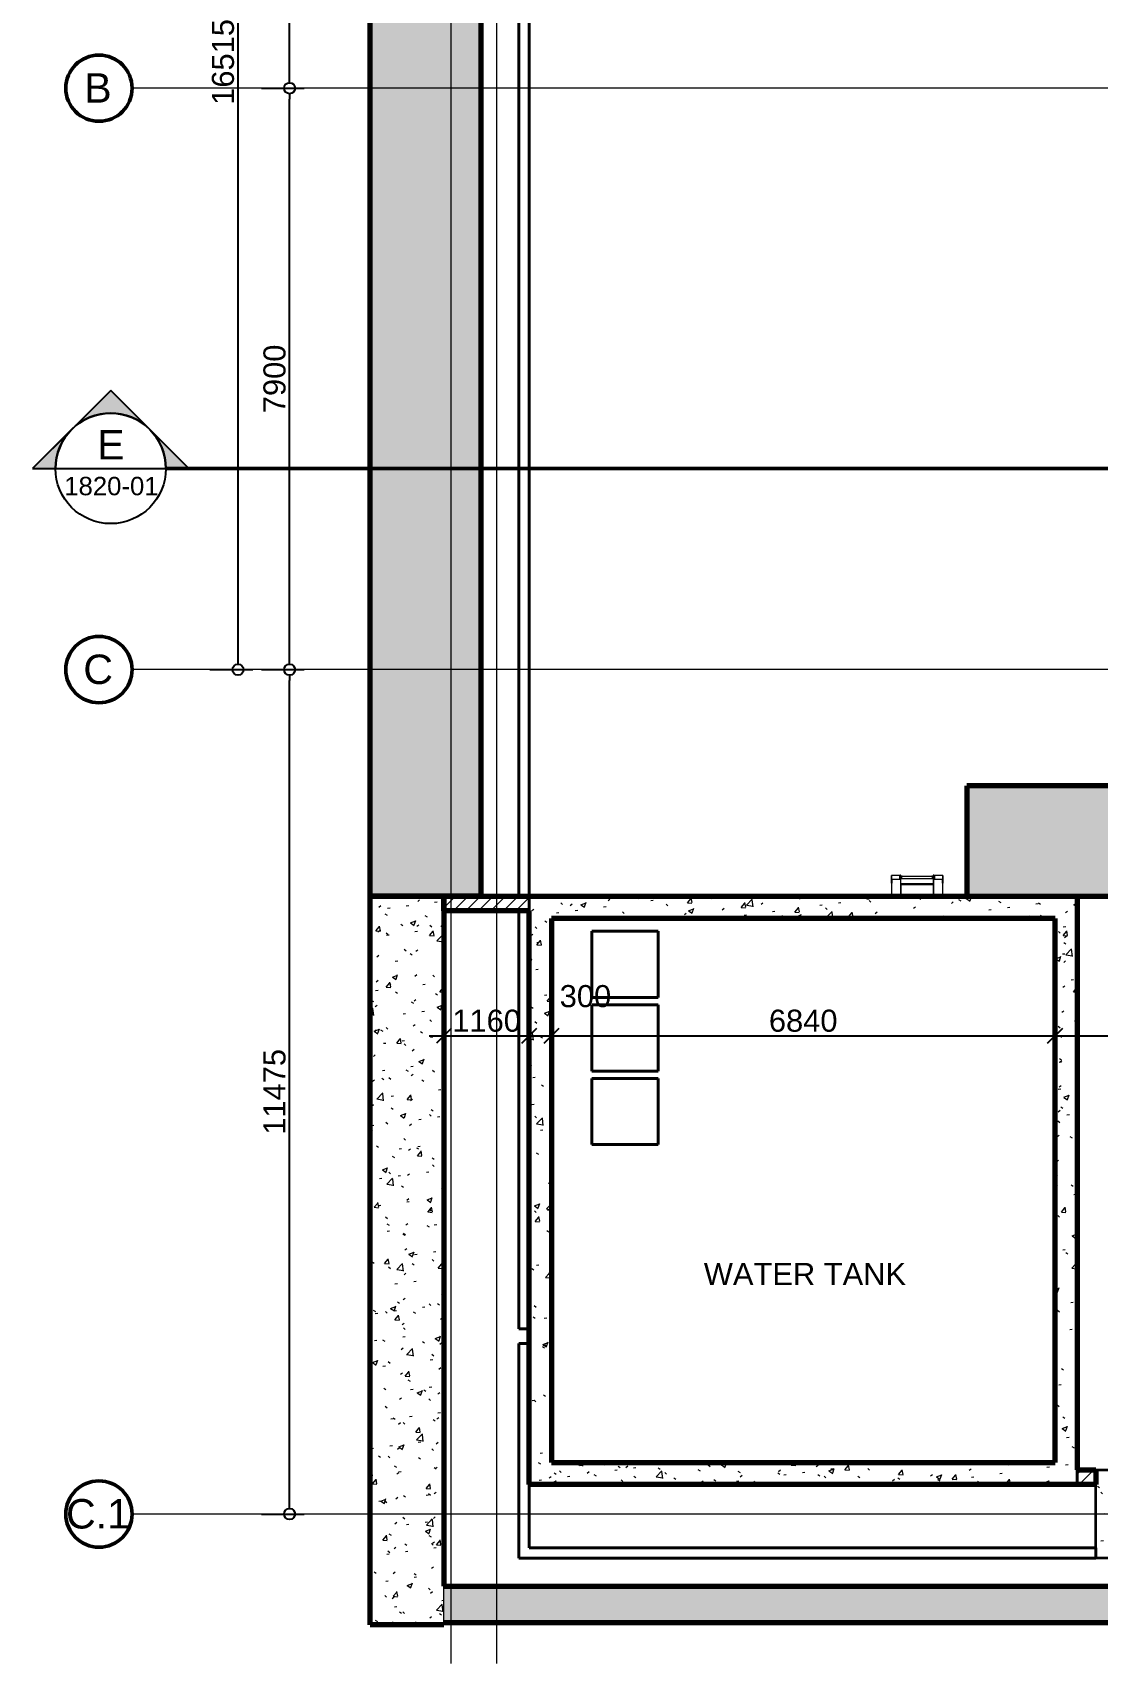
# Model space of a CAD drawing. Header units: millimetres. Extents: x -920222 to -841623, y -18676 to 21298.
# Drawn here: x -920222 to -905748, y -17825 to 4334 of the extents above; entities that cross this region are included whole.
import ezdxf

# ---------------------------------------------------------------- set-up
doc = ezdxf.new("R2010")
doc.units = ezdxf.units.MM
doc.linetypes.add('DPA_Grid _ Level 100', pattern=[10, 5.5, -1.6, 1.3, -1.6])
for name, color, linetype, lineweight in [('A-ANNO-DIMS', 1, 'Continuous', 9), ('A-DETL', 1, 'Continuous', 70), ('A-DETL-GENF', 2, 'Continuous', 35), ('A-DOOR-E', 2, 'Continuous', 25), ('A-FLOR-E', 2, 'Continuous', 35), ('A-GENM', 1, 'Continuous', 9), ('A-WALL', 5, 'Continuous', 35), ('A-WALL-PATT', 1, 'Continuous', 35), ('G-ANNO-SECL', 3, 'Continuous', 9), ('G-ANNO-TEXT', 3, 'Continuous', 9), ('S-FNDN', 2, 'Continuous', 35), ('S-GRID', 251, 'Continuous', 9), ('S-GRID-IDEN', 3, 'Continuous', 50), ('WALL-E', 2, 'Continuous', 35)]:
    doc.layers.add(name, color=color, linetype=linetype, lineweight=lineweight)
doc.styles.add('Arial', font='arial.ttf', dxfattribs={"height": 400})
doc.styles.add('Arial_1', font='arial.ttf', dxfattribs={"height": 250})
doc.styles.add('Arial_2', font='arial.ttf', dxfattribs={"height": 300})
doc.dimstyles.new('DPA-DIM-3_0_C-C', dxfattribs={"dimscale": 304.8, "dimtxt": 306.07782, "dimasz": 0.492126, "dimexe": 0.656168, "dimexo": 0.0625, "dimgap": 0.164042, "dimtad": 1, "dimdec": 0, "dimzin": 0, "dimdsep": 46, "dimtxsty": 'Arial_2', "dimblk1": 'DOTBLANK', "dimblk2": 'DOTBLANK', "dimsah": 1, "dimcen": 0.09, "dimdle": 0.656168, "dimadec": 8, "dimazin": 0, "dimtfac": 1, "dimtdec": 4, "dimtix": 1, "dimtmove": 0, "dimatfit": 3, "dimfxl": 1.312336, "dimfxlon": 1, "dimtvp": 1, "dimtolj": 1, "dimtzin": 0, "dimarcsym": 2})
doc.dimstyles.new('DPA-DIM-3_0_T-T', dxfattribs={"dimscale": 304.8, "dimtxt": 306.07782, "dimasz": 0.656168, "dimexe": 0.656168, "dimexo": 0.0625, "dimgap": 0.164042, "dimtad": 1, "dimdec": 0, "dimzin": 0, "dimdsep": 46, "dimtxsty": 'Arial_2', "dimblk1": 'OBLIQUE', "dimblk2": 'OBLIQUE', "dimsah": 1, "dimcen": 0.09, "dimdle": 0.656168, "dimadec": 8, "dimazin": 0, "dimtfac": 1, "dimtdec": 4, "dimtix": 1, "dimtmove": 0, "dimatfit": 3, "dimfxl": 1.312336, "dimfxlon": 1, "dimtvp": 1, "dimtolj": 1, "dimtzin": 0, "dimarcsym": 2})
doc.dimstyles.new('DPA-DIM-3_0_T-T_1', dxfattribs={"dimscale": 304.8, "dimtxt": 306.07782, "dimasz": 0.656168, "dimexe": 0.656168, "dimexo": 0.0625, "dimgap": 0.164042, "dimtad": 1, "dimdec": 0, "dimzin": 0, "dimdsep": 46, "dimtxsty": 'Arial_2', "dimblk1": 'OBLIQUE', "dimblk2": 'OBLIQUE', "dimsah": 1, "dimcen": 0.09, "dimdle": 0.656168, "dimadec": 8, "dimazin": 0, "dimtfac": 1, "dimtdec": 4, "dimtix": 1, "dimtmove": 1, "dimatfit": 3, "dimfxl": 1.312336, "dimfxlon": 1, "dimtvp": 1, "dimtolj": 1, "dimtzin": 0, "dimarcsym": 2})
pattern_1 = [(50, (0, 0), (728.7365, -63.75582), [76.2, -838.2]), (355, (0, 0), (-140.9716, 764.2276), [60.96, -670.56]), (100.451, (60.7, -5.3), (587.77, 700.46675), [64.76, -712.36]), (46.184, (0, 203.2), (1084.3162, -168.171), [114.3, -1257.3]), (96.636, (90.4, 189.2), (949.6099, 989.7098), [97.14, -1068.54]), (351.184, (0, 203.2), (949.6206, 989.7012), [91.44, -1005.84]), (21, (101.6, 152.4), (606.45787, -409.06057), [76.2, -838.2]), (326, (101.6, 152.4), (247.20834, 736.7529), [60.96, -670.56]), (71.451, (152.14, 118.3), (853.66825, 327.68547), [64.76, -712.36]), (37.5, (0, 0), (12.35469, 338.22012), [33.528, -628.904, 33.528, -647.192, -673.1]), (37.5, (0, 0), (12.35469, 338.22012), [-1343.152, 33.528, -639.572]), (7.5, (0, 0), (267.27887, 400.72213), [33.528, -354.584, 33.528, -613.664, -256.54]), (7.5, (0, 0), (267.27887, 400.72213), [-1035.304, 33.528, -223.012]), (327.5, (-226.57, 0), (542.36333, -22.915345), [33.528, -220.472, 33.528, -758.952, -1051.56]), (327.5, (-226.57, 0), (542.36333, -22.915345), [-1046.48, 33.528, -1018.032]), (317.5, (-328.17, 0), (592.51696, 101.7071), [33.528, -296.672, 33.528, -492.76, -746.76]), (317.5, (-328.17, 0), (592.51696, 101.7071), [-856.488, 33.528, -713.232])]
pattern_2 = [(45, (0, 0), (-84.852814, 84.852814), [])]

# ---------------------------------------------------------------- blocks, each defined once
blk = doc.blocks.new('A43 - _Floor_ Access Panel 800 x 800-11440873-4250-01 ENLARGED CONCOURSE LEVEL - REFLECTED CEILING PLAN - SHEET 1')
at = {"layer": 'A-DOOR-E'}
for p, q in [((450, 450), (-450, 450)), ((-450, 450), (-450, -450)), ((-450, -450), (-450, 450)), ((-450, 450), (450, 450)), ((450, -450), (450, 450)), ((450, 450), (450, -450)), ((-450, -450), (450, -450)), ((450, -450), (-450, -450))]:
    blk.add_line(p, q, dxfattribs=at)
blk = doc.blocks.new('DPA_GM-Cat Ladder - H2760-14965202-4250-01 ENLARGED CONCOURSE LEVEL - REFLECTED CEILING PLAN - SHEET 1')
at = {"layer": 'A-GENM'}
for p, q in [((-225, 305), (-225, 405)), ((-225, 405), (-225, 355)), ((-100, 405), (-225, 405)), ((-225, 355), (-225, 305)), ((-225, 355), (-100, 355)), ((-225, 305), (-225, 125)), ((-220, 356), (-220, 305)), ((-220, 305), (-220, 355)), ((-220, 125), (-220, 305)), ((-100, 405), (-100, 355)), ((-100, 355), (-100, 405)), ((-95, 405), (-100, 405)), ((-100, 355), (-95, 355)), ((-95, 355), (-100, 355)), ((-100, 355), (-100, 130)), ((-95, 405), (-95, 355)), ((-95, 397), (345, 397)), ((-95, 363), (-95, 397)), ((-95, 397), (-95, 363)), ((-95, 397), (345, 397)), ((-95, 363), (-95, 397)), ((-95, 397), (-95, 363)), ((345, 362), (-95, 362)), ((345, 362), (-95, 362)), ((-95, 125), (-95, 355)), ((-95, 125), (-95, 300)), ((-95, 300), (345, 300)), ((-95, 280), (-95, 125)), ((345, 280), (-95, 280)), ((350, 405), (345, 405)), ((345, 355), (345, 405)), ((345, 363), (345, 397)), ((345, 397), (345, 363)), ((345, 363), (345, 397)), ((345, 397), (345, 363)), ((345, 355), (350, 355)), ((350, 355), (345, 355)), ((345, 355), (345, 125)), ((345, 300), (345, 125)), ((345, 280), (345, 125)), ((350, 355), (350, 405)), ((475, 405), (350, 405)), ((350, 405), (350, 355)), ((350, 355), (475, 355)), ((350, 130), (350, 355)), ((470, 305), (470, 356)), ((470, 355), (470, 305)), ((470, 305), (470, 125)), ((475, 355), (475, 405)), ((475, 405), (475, 305)), ((475, 305), (475, 355)), ((475, 125), (475, 305)), ((-198, 125), (-248, 125)), ((-148, 130), (-148, 125)), ((-100, 130), (-148, 130)), ((-95, 125), (-148, 125)), ((345, 125), (-95, 125)), ((345, 125), (-95, 125)), ((397, 125), (345, 125)), ((397, 130), (350, 130)), ((397, 125), (397, 130)), ((497, 125), (447, 125))]:
    blk.add_line(p, q, dxfattribs=at)
at = {"layer": 'A-GENM', "lineweight": 35}
for p, q in [((-100, 405), (-95, 405)), ((-100, 355), (-100, 405)), ((-95, 355), (-100, 355)), ((-95, 405), (-95, 355)), ((345, 405), (350, 405)), ((345, 355), (345, 405)), ((350, 355), (345, 355)), ((350, 405), (350, 355))]:
    blk.add_line(p, q, dxfattribs=at)
blk = doc.blocks.new('Section - Section Head-531884-4250-01 ENLARGED CONCOURSE LEVEL - REFLECTED CEILING PLAN - SHEET 1')
at = {"layer": 'G-ANNO-SECL'}
h = blk.add_hatch(color=256, dxfattribs=at)
edge = h.paths.add_edge_path()
edge.add_line((-12.8, 5.3), (-7.5, 10.61))
edge.add_line((-7.5, 10.61), (-2.2, 5.3))
edge.add_arc((-7.5, 0), 7.5, 45, 135)
h = blk.add_hatch(color=256, dxfattribs=at)
edge = h.paths.add_edge_path()
edge.add_arc((-7.5, 0), 7.5, 0, 45)
edge.add_line((-2.2, 5.3), (3.11, 0))
edge.add_line((3.11, 0), (0, 0))
edge = h.paths.add_edge_path()
edge.add_line((-15, 0), (-18.11, 0))
edge.add_line((-18.11, 0), (-12.8, 5.3))
edge.add_arc((-7.5, 0), 7.5, 135, 180)
at = {"layer": 'G-ANNO-SECL', "lineweight": 25}
for p, q in [((-7.5, 10.61), (-18.11, 0)), ((-7.5, 10.61), (-12.8, 5.3)), ((3.11, 0), (-7.5, 10.61)), ((-2.2, 5.3), (-7.5, 10.61)), ((-12.8, 5.3), (-18.11, 0)), ((3.11, 0), (-2.2, 5.3)), ((-18.11, 0), (-15, 0)), ((-18.11, 0), (-15, 0)), ((0, 0), (3.11, 0)), ((0, 0), (3.11, 0))]:
    blk.add_line(p, q, dxfattribs=at)
blk.add_circle((-7.5, 0), 7.5, dxfattribs=at)
for start, end in [(45, 135), (135, 180), (0, 45)]:
    blk.add_arc((-7.5, 0), 7.5, start, end, dxfattribs=at)
blk = doc.blocks.new('Grid - 100 Scale-2291345-4250-01 ENLARGED CONCOURSE LEVEL - REFLECTED CEILING PLAN - SHEET 1')
at = {"layer": 'S-GRID-IDEN'}
blk.add_circle((0, 0), 4.5, dxfattribs=at)
blk = doc.blocks.new('_DotBlank')
at = {"color": 0, "linetype": 'ByBlock', "lineweight": -2}
blk.add_line((-0.5, 0), (-1, 0), dxfattribs=at)
blk.add_circle((0, 0), 0.5, dxfattribs=at)
blk = doc.blocks.new('*D297')
at = {"layer": 'A-ANNO-DIMS', "color": 0, "lineweight": -2, "transparency": 16777216}
for p, q in [((-13532, 8615), (-12951, 8615)), ((-13151, -7750), (-13151, 8465)), ((-13532, -7900), (-12951, -7900))]:
    blk.add_line(p, q, dxfattribs=at)
at = {"layer": 'Defpoints', "color": 0, "transparency": 16777216}
for p in [(-13551, 8615), (-13151, 8615), (-13551, -7900)]:
    blk.add_point(p, dxfattribs=at)
at = {"layer": 'A-ANNO-DIMS', "color": 0, "lineweight": -2, "transparency": 16777216, "xscale": 150, "yscale": 150, "zscale": 150}
for p, rotation in [((-13151, 8615), 90), ((-13151, -7900), 270)]:
    blk.add_blockref('_DotBlank', p, dxfattribs=dict(at, rotation=rotation))
at = {"layer": 'A-ANNO-DIMS', "color": 0, "transparency": 16777216, "insert": (-13354, 357), "char_height": 300, "width": 1384.41, "attachment_point": 5, "rotation": 90, "style": 'Arial_2'}
blk.add_mtext('\\A1;16515', dxfattribs=at)
blk = doc.blocks.new('*D298')
at = {"layer": 'A-ANNO-DIMS', "color": 0, "lineweight": -2, "transparency": 16777216}
for p, q in [((-12832, -7900), (-12251, -7900)), ((-12451, -19225), (-12451, -8050)), ((-12832, -19375), (-12251, -19375))]:
    blk.add_line(p, q, dxfattribs=at)
at = {"layer": 'Defpoints', "color": 0, "transparency": 16777216}
for p in [(-12851, -7900), (-12451, -7900), (-12851, -19375)]:
    blk.add_point(p, dxfattribs=at)
at = {"layer": 'A-ANNO-DIMS', "color": 0, "lineweight": -2, "transparency": 16777216, "xscale": 150, "yscale": 150, "zscale": 150}
for p, rotation in [((-12451, -7900), 90), ((-12451, -19375), 270)]:
    blk.add_blockref('_DotBlank', p, dxfattribs=dict(at, rotation=rotation))
at = {"layer": 'A-ANNO-DIMS', "color": 0, "transparency": 16777216, "insert": (-12654, -13638), "char_height": 300, "width": 1384.41, "attachment_point": 5, "rotation": 90, "style": 'Arial_2'}
blk.add_mtext('\\A1;11475', dxfattribs=at)
blk = doc.blocks.new('*D299')
at = {"layer": 'A-ANNO-DIMS', "color": 0, "lineweight": -2, "transparency": 16777216}
for p, q in [((-12832, 0), (-12251, 0)), ((-12451, -7750), (-12451, -150)), ((-12832, -7900), (-12251, -7900))]:
    blk.add_line(p, q, dxfattribs=at)
at = {"layer": 'Defpoints', "color": 0, "transparency": 16777216}
for p in [(-12851, 0), (-12451, 0), (-12851, -7900)]:
    blk.add_point(p, dxfattribs=at)
at = {"layer": 'A-ANNO-DIMS', "color": 0, "lineweight": -2, "transparency": 16777216, "xscale": 150, "yscale": 150, "zscale": 150}
for p, rotation in [((-12451, 0), 90), ((-12451, -7900), 270)]:
    blk.add_blockref('_DotBlank', p, dxfattribs=dict(at, rotation=rotation))
at = {"layer": 'A-ANNO-DIMS', "color": 0, "transparency": 16777216, "insert": (-12654, -3950), "char_height": 300, "width": 1107.53, "attachment_point": 5, "rotation": 90, "style": 'Arial_2'}
blk.add_mtext('\\A1;7900', dxfattribs=at)
blk = doc.blocks.new('*D300')
at = {"layer": 'A-ANNO-DIMS', "color": 0, "lineweight": -2, "transparency": 16777216}
for p, q in [((-12832, 8615), (-12251, 8615)), ((-12451, 150), (-12451, 8465)), ((-12832, 0), (-12251, 0))]:
    blk.add_line(p, q, dxfattribs=at)
at = {"layer": 'Defpoints', "color": 0, "transparency": 16777216}
for p in [(-12851, 8615), (-12451, 8615), (-12851, 0)]:
    blk.add_point(p, dxfattribs=at)
at = {"layer": 'A-ANNO-DIMS', "color": 0, "lineweight": -2, "transparency": 16777216, "xscale": 150, "yscale": 150, "zscale": 150}
for p, rotation in [((-12451, 8615), 90), ((-12451, 0), 270)]:
    blk.add_blockref('_DotBlank', p, dxfattribs=dict(at, rotation=rotation))
at = {"layer": 'A-ANNO-DIMS', "color": 0, "transparency": 16777216, "insert": (-12654, 4307), "char_height": 300, "width": 1107.53, "attachment_point": 5, "rotation": 90, "style": 'Arial_2'}
blk.add_mtext('\\A1;8615', dxfattribs=at)
blk = doc.blocks.new('_Oblique')
at = {"color": 0, "linetype": 'ByBlock', "lineweight": -2}
blk.add_line((-0.5, -0.5), (0.5, 0.5), dxfattribs=at)
blk = doc.blocks.new('*D321')
at = {"layer": 'A-ANNO-DIMS', "color": 0, "lineweight": -2, "transparency": 16777216}
for p, q in [((-10355, -12496), (-10355, -13077)), ((-9195, -12496), (-9195, -13077)), ((-10555, -12877), (-8995, -12877))]:
    blk.add_line(p, q, dxfattribs=at)
at = {"layer": 'Defpoints', "color": 0, "transparency": 16777216}
for p in [(-10355, -12477), (-9195, -12477), (-9195, -12877)]:
    blk.add_point(p, dxfattribs=at)
at = {"layer": 'A-ANNO-DIMS', "color": 0, "lineweight": -2, "transparency": 16777216, "xscale": 200, "yscale": 200, "zscale": 200, "rotation": 180}
blk.add_blockref('_Oblique', (-10355, -12877), dxfattribs=at)
at = {"layer": 'A-ANNO-DIMS', "color": 0, "lineweight": -2, "transparency": 16777216, "xscale": 200, "yscale": 200, "zscale": 200}
blk.add_blockref('_Oblique', (-9195, -12877), dxfattribs=at)
at = {"layer": 'A-ANNO-DIMS', "color": 0, "transparency": 16777216, "insert": (-9775, -12673), "char_height": 300, "width": 1107.53, "attachment_point": 5, "style": 'Arial_2'}
blk.add_mtext('\\A1;1160', dxfattribs=at)
blk = doc.blocks.new('*D322')
at = {"layer": 'A-ANNO-DIMS', "color": 0, "lineweight": -2, "transparency": 16777216}
for p, q in [((-9195, -12496), (-9195, -13077)), ((-8895, -12496), (-8895, -13077)), ((-9395, -12877), (-8695, -12877))]:
    blk.add_line(p, q, dxfattribs=at)
at = {"layer": 'Defpoints', "color": 0, "transparency": 16777216}
for p in [(-9195, -12477), (-8895, -12477), (-8895, -12877)]:
    blk.add_point(p, dxfattribs=at)
at = {"layer": 'A-ANNO-DIMS', "color": 0, "lineweight": -2, "transparency": 16777216, "xscale": 200, "yscale": 200, "zscale": 200, "rotation": 180}
blk.add_blockref('_Oblique', (-9195, -12877), dxfattribs=at)
at = {"layer": 'A-ANNO-DIMS', "color": 0, "lineweight": -2, "transparency": 16777216, "xscale": 200, "yscale": 200, "zscale": 200}
blk.add_blockref('_Oblique', (-8895, -12877), dxfattribs=at)
at = {"layer": 'A-ANNO-DIMS', "color": 0, "transparency": 16777216, "insert": (-8782, -12187), "char_height": 300, "width": 830.65, "attachment_point": 1, "line_spacing_factor": 0.941778, "style": 'Arial_2'}
blk.add_mtext('\\A1;300', dxfattribs=at)
blk = doc.blocks.new('*D323')
at = {"layer": 'A-ANNO-DIMS', "color": 0, "lineweight": -2, "transparency": 16777216}
for p, q in [((-8895, -12496), (-8895, -13077)), ((-2055, -12496), (-2055, -13077)), ((-9095, -12877), (-1855, -12877))]:
    blk.add_line(p, q, dxfattribs=at)
at = {"layer": 'Defpoints', "color": 0, "transparency": 16777216}
for p in [(-8895, -12477), (-2055, -12477), (-2055, -12877)]:
    blk.add_point(p, dxfattribs=at)
at = {"layer": 'A-ANNO-DIMS', "color": 0, "lineweight": -2, "transparency": 16777216, "xscale": 200, "yscale": 200, "zscale": 200, "rotation": 180}
blk.add_blockref('_Oblique', (-8895, -12877), dxfattribs=at)
at = {"layer": 'A-ANNO-DIMS', "color": 0, "lineweight": -2, "transparency": 16777216, "xscale": 200, "yscale": 200, "zscale": 200}
blk.add_blockref('_Oblique', (-2055, -12877), dxfattribs=at)
at = {"layer": 'A-ANNO-DIMS', "color": 0, "transparency": 16777216, "insert": (-5475, -12673), "char_height": 300, "width": 1107.53, "attachment_point": 5, "style": 'Arial_2'}
blk.add_mtext('\\A1;6840', dxfattribs=at)
blk = doc.blocks.new('*D324')
at = {"layer": 'A-ANNO-DIMS', "color": 0, "lineweight": -2, "transparency": 16777216}
for p, q in [((-2055, -12496), (-2055, -13077)), ((145, -13258), (145, -12677)), ((-2255, -12877), (345, -12877))]:
    blk.add_line(p, q, dxfattribs=at)
at = {"layer": 'Defpoints', "color": 0, "transparency": 16777216}
for p in [(-2055, -12477), (145, -12877), (145, -13277)]:
    blk.add_point(p, dxfattribs=at)
at = {"layer": 'A-ANNO-DIMS', "color": 0, "lineweight": -2, "transparency": 16777216, "xscale": 200, "yscale": 200, "zscale": 200, "rotation": 180}
blk.add_blockref('_Oblique', (-2055, -12877), dxfattribs=at)
at = {"layer": 'A-ANNO-DIMS', "color": 0, "lineweight": -2, "transparency": 16777216, "xscale": 200, "yscale": 200, "zscale": 200}
blk.add_blockref('_Oblique', (145, -12877), dxfattribs=at)
at = {"layer": 'A-ANNO-DIMS', "color": 0, "transparency": 16777216, "insert": (-480, -12187), "char_height": 300, "width": 1107.53, "attachment_point": 1, "line_spacing_factor": 0.941778, "style": 'Arial_2'}
blk.add_mtext('\\A1;2200', dxfattribs=at)
blk = doc.blocks.new('*U290')
at = {"layer": 'A-DETL'}
for p, q in [((1175.1, -9480), (-3255, -9480)), ((-3255, -9480), (-3255, -10980)), ((-3255, -10980), (1175.1, -10980))]:
    blk.add_line(p, q, dxfattribs=at)
at = {"layer": 'S-GRID', "linetype": 'DPA_Grid _ Level 100'}
for p, q in [((-9635, -21404), (-9635, 16818.7)), ((-10255, -21404), (-10255, 16517.9)), ((58127.3, 0), (-14589.5, 0)), ((58127.3, -7900), (-14589.5, -7900)), ((58127.3, -19375), (-14589.5, -19375))]:
    blk.add_line(p, q, dxfattribs=at)
at = {"layer": 'S-GRID-IDEN', "xscale": 99.99999999999993, "yscale": 99.99999999999993, "zscale": 99.99999999999993, "rotation": 89.9999999999998}
for p in [(-15039.5, 0), (-15039.5, -7900), (-15039.5, -19375)]:
    blk.add_blockref('Grid - 100 Scale-2291345-4250-01 ENLARGED CONCOURSE LEVEL - REFLECTED CEILING PLAN - SHEET 1', p, dxfattribs=at)
at = {"layer": 'S-GRID-IDEN', "lineweight": 9, "char_height": 400, "attachment_point": 1, "style": 'Arial'}
for s, insert, width in [('B', (-15239.2, 203.9), 456.962), ('C', (-15252.2, -7696.1), 489.029), ('C.1', (-15487.2, -19171.1), 1058.227)]:
    blk.add_mtext(s, dxfattribs=dict(at, insert=insert, width=width))
at = {"layer": 'A-ANNO-DIMS'}
for base, p1, p2, override, picture, middle in [((-13151.3, 8615), (-13551.3, -7900), (-13551.3, 8615), {"dimpost": '<>', "dimfxl": 16515.002991}, '*D297', (-13354.5, 357.5)), ((-12451.3, 8615), (-12851.3, 0), (-12851.3, 8615), {"dimpost": '<>', "dimfxl": 8614.999996}, '*D300', (-12654.5, 4307.5)), ((-12451.3, 0), (-12851.3, -7900), (-12851.3, 0), {"dimpost": '<>', "dimfxl": 7900.002995}, '*D299', (-12654.5, -3950)), ((-12451.3, -7900), (-12851.3, -19375), (-12851.3, -7900), {"dimpost": '<>', "dimfxl": 11474.997005}, '*D298', (-12654.5, -13637.5))]:
    dim = blk.add_linear_dim(base=base, p1=p1, p2=p2, angle=90, dimstyle='DPA-DIM-3_0_C-C', override=override, dxfattribs=at)
    dim.commit()
    dim.dimension.update_dxf_attribs({"geometry": picture, "text_midpoint": middle})
for base, p1, p2, override, picture, middle in [((-8895, -12876.6), (-9195, -12476.6), (-8895, -12476.6), {"dimpost": '<>', "dimfxl": 300}, '*D322', (-8367.1, -12637.1)), ((145, -12876.6), (-2055, -12476.6), (145, -13276.6), {"dimpost": '<>', "dimfxl": 2340.939982}, '*D324', (74.1, -12637.1))]:
    dim = blk.add_linear_dim(base=base, p1=p1, p2=p2, dimstyle='DPA-DIM-3_0_T-T_1', override=override, dxfattribs=at)
    dim.commit()
    dim.dimension.update_dxf_attribs({"geometry": picture, "text_midpoint": middle, "dimtype": 160})
for base, p1, p2, override, picture, middle in [((-9195, -12876.6), (-10355, -12476.6), (-9195, -12476.6), {"dimpost": '<>', "dimfxl": 1160.001719}, '*D321', (-9775, -12673.4)), ((-2055, -12876.6), (-8895, -12476.6), (-2055, -12476.6), {"dimpost": '<>', "dimfxl": 6839.999994}, '*D323', (-5475, -12673.4))]:
    dim = blk.add_linear_dim(base=base, p1=p1, p2=p2, dimstyle='DPA-DIM-3_0_T-T', override=override, dxfattribs=at)
    dim.commit()
    dim.dimension.update_dxf_attribs({"geometry": picture, "text_midpoint": middle})

msp = doc.modelspace()

# ---------------------------------------------------------------- hatches: boundary and pattern name
at = {"layer": 'A-DETL-GENF', "lineweight": 9}
h = msp.add_hatch(dxfattribs=at)
h.set_pattern_fill('FP_1', color=10, style=0, pattern_type=2)
h.set_pattern_definition(pattern_1)
h.paths.add_polyline_path([(-903107, -7401), (-903107, -5901), (-907537, -5901), (-907537, -7401), (-903204, -7401)])
h.paths.add_polyline_path([(-894057, -7216), (-891708, -6968), (-891708, -5460), (-894057, -5708), (-894057, -6878)])
h.paths.add_polyline_path([(-880308, -6041), (-880308, -4541), (-882658, -4541), (-882658, -6041), (-881249, -6041)])
at = {"layer": 'A-WALL-PATT', "lineweight": 9}
h = msp.add_hatch(dxfattribs=at)
h.set_pattern_fill('FP_1', color=256, style=0, pattern_type=2)
h.set_pattern_definition(pattern_1)
h.paths.add_polyline_path([(-914137, -7401), (-914137, 12966), (-915637, 12966), (-915637, -7401)])
h = msp.add_hatch(dxfattribs=at)
h.set_pattern_fill('FP_1', color=256, style=0, pattern_type=2)
h.set_pattern_definition(pattern_1)
h.paths.add_polyline_path([(-915637, -17301), (-914637, -17301), (-914637, -7401), (-915637, -7401), (-915637, -12193)])
h = msp.add_hatch(dxfattribs=at)
h.set_pattern_fill('FP_2', color=256, style=0, pattern_type=2)
h.set_pattern_definition(pattern_2)
h.paths.add_polyline_path([(-913477, -7601), (-913477, -7401), (-914637, -7401), (-914637, -7601)])
h = msp.add_hatch(dxfattribs=at)
h.set_pattern_fill('FP_1', color=256, style=0, pattern_type=2)
h.set_pattern_definition(pattern_1)
h.paths.add_polyline_path([(-913177, -15096), (-913177, -7401), (-913477, -7401), (-913477, -15096)])
h = msp.add_hatch(dxfattribs=at)
h.set_pattern_fill('FP_1', color=256, style=0, pattern_type=2)
h.set_pattern_definition(pattern_1)
h.paths.add_polyline_path([(-906037, -7701), (-906037, -7401), (-913177, -7401), (-913177, -7701), (-906337, -7701)])
h = msp.add_hatch(dxfattribs=at)
h.set_pattern_fill('FP_1', color=256, style=0, pattern_type=2)
h.set_pattern_definition(pattern_1)
h.paths.add_polyline_path([(-906037, -15096), (-906037, -7701), (-906337, -7701), (-906337, -15096)])
h = msp.add_hatch(dxfattribs=at)
h.set_pattern_fill('FP_1', color=256, style=0, pattern_type=2)
h.set_pattern_definition(pattern_1)
h.paths.add_polyline_path([(-906037, -15396), (-906037, -15096), (-913477, -15096), (-913477, -15396), (-907595, -15396)])
h = msp.add_hatch(dxfattribs=at)
h.set_pattern_fill('FP_2', color=256, style=0, pattern_type=2)
h.set_pattern_definition(pattern_2)
h.paths.add_polyline_path([(-905782, -15396), (-905782, -15196), (-906037, -15196), (-906037, -15396)])
h = msp.add_hatch(dxfattribs=at)
h.set_pattern_fill('FP_1', color=256, style=0, pattern_type=2)
h.set_pattern_definition(pattern_1)
h.paths.add_polyline_path([(-868781, -17276), (-868781, -16776), (-914637, -16776), (-914637, -17276), (-872467, -17276)])
at = {"layer": 'S-FNDN', "lineweight": 9}
h = msp.add_hatch(dxfattribs=at)
h.set_pattern_fill('FP_1', color=256, style=0, pattern_type=2)
h.set_pattern_definition(pattern_1)
h.paths.add_polyline_path([(-905782, -16396), (-902782, -16396), (-902782, -15196), (-905782, -15196)])
h = msp.add_hatch(dxfattribs=at)
h.set_pattern_fill('FP_1', color=256, style=0, pattern_type=2)
h.set_pattern_definition(pattern_1)
h.paths.add_polyline_path([(-905782, -16396), (-902782, -16396), (-902782, -15196), (-905782, -15196)])

# ---------------------------------------------------------------- linework, layer by layer
at = {"layer": 'A-FLOR-E'}
for p, q in [((-913477, -15396), (-913477, -7401)), ((-913477, -7401), (-906037, -7401)), ((-906037, -7401), (-913477, -7401)), ((-913477, -7401), (-913477, -15396)), ((-906037, -7401), (-906037, -15396)), ((-906037, -15396), (-906037, -7401)), ((-911727, -7876), (-912627, -7876)), ((-912627, -7876), (-912627, -8776)), ((-912627, -8776), (-912627, -7876)), ((-912627, -7876), (-911727, -7876)), ((-911727, -8776), (-911727, -7876)), ((-911727, -7876), (-911727, -8776)), ((-912627, -8776), (-911727, -8776)), ((-911727, -8776), (-912627, -8776)), ((-911727, -8876), (-912627, -8876)), ((-912627, -8876), (-912627, -9776)), ((-912627, -9776), (-912627, -8876)), ((-912627, -8876), (-911727, -8876)), ((-911727, -9776), (-911727, -8876)), ((-911727, -8876), (-911727, -9776)), ((-912627, -9776), (-911727, -9776)), ((-911727, -9776), (-912627, -9776)), ((-911727, -9876), (-912627, -9876)), ((-912627, -9876), (-912627, -10776)), ((-912627, -10776), (-912627, -9876)), ((-912627, -9876), (-911727, -9876)), ((-911727, -10776), (-911727, -9876)), ((-911727, -9876), (-911727, -10776)), ((-912627, -10776), (-911727, -10776)), ((-911727, -10776), (-912627, -10776)), ((-906037, -15396), (-913477, -15396)), ((-913477, -15396), (-906037, -15396))]:
    msp.add_line(p, q, dxfattribs=at)
at = {"layer": 'A-WALL', "color": 7, "lineweight": 70}
for p, q in [((-915637, -7401), (-915637, 12966)), ((-914137, 11466), (-914137, -7401)), ((-914137, -7401), (-915637, -7401)), ((-915637, -17301), (-915637, -7401)), ((-915637, -7401), (-914637, -7401)), ((-914637, -7401), (-914637, -16776)), ((-914637, -7401), (-913477, -7401)), ((-914637, -7601), (-914637, -7401)), ((-913477, -7401), (-913177, -7401)), ((-913177, -7401), (-906037, -7401)), ((-906037, -7401), (-906037, -7701)), ((-913477, -7601), (-914637, -7601)), ((-913477, -15096), (-913477, -7601)), ((-913177, -7701), (-913177, -15096)), ((-906337, -7701), (-913177, -7701)), ((-906337, -15096), (-906337, -7701)), ((-906037, -7701), (-906037, -15096)), ((-913477, -15396), (-913477, -15096)), ((-913177, -15096), (-906337, -15096)), ((-906037, -15096), (-906037, -15196)), ((-906037, -15196), (-905782, -15196)), ((-905782, -15196), (-905782, -15396)), ((-906037, -15396), (-913477, -15396)), ((-905782, -15396), (-906037, -15396)), ((-914637, -16776), (-868781, -16776)), ((-914637, -17276), (-914637, -17301)), ((-868781, -17276), (-914637, -17276)), ((-914637, -17301), (-915637, -17301))]:
    msp.add_line(p, q, dxfattribs=at)
at = {"layer": 'A-WALL', "lineweight": 9}
for p, q in [((-913477, -7401), (-913477, -7601)), ((-906037, -15196), (-906037, -15396)), ((-906037, -15396), (-906037, -15196)), ((-914637, -17276), (-914637, -16776))]:
    msp.add_line(p, q, dxfattribs=at)
at = {"layer": 'G-ANNO-SECL', "lineweight": 25}
msp.add_line((-919912, -1588), (-918412, -1588), dxfattribs=at)
at = {"layer": 'G-ANNO-SECL', "linetype": 'DPA_Grid _ Level 100', "lineweight": 50}
msp.add_line((-918412, -1588), (-844557, -1588), dxfattribs=at)
at = {"layer": 'S-FNDN'}
for p, q in [((-905782, -16396), (-905782, -15196)), ((-905782, -15196), (-902782, -15196)), ((-902782, -16396), (-905782, -16396))]:
    msp.add_line(p, q, dxfattribs=at)
at = {"layer": 'WALL-E'}
for p, q in [((-913617, 10806), (-913617, -7401)), ((-913617, -7401), (-913617, 10806)), ((-913477, 10806), (-913477, -13278)), ((-913477, -13278), (-913477, 10806)), ((-913617, -7601), (-913617, -13278)), ((-913617, -13278), (-913617, -7601)), ((-913477, -13278), (-913617, -13278)), ((-913617, -13278), (-913477, -13278)), ((-913617, -13478), (-913617, -16256)), ((-913617, -16256), (-913617, -13478)), ((-913617, -13478), (-913477, -13478)), ((-913477, -13478), (-913617, -13478)), ((-913477, -13478), (-913477, -16256)), ((-913477, -16256), (-913477, -13478)), ((-913617, -16396), (-913617, -16256)), ((-913617, -16256), (-913617, -16396)), ((-913617, -16396), (-905782, -16396)), ((-905782, -16396), (-913617, -16396)), ((-913477, -16256), (-905782, -16256)), ((-905782, -16256), (-913477, -16256)), ((-905782, -16256), (-905782, -16396)), ((-905782, -16256), (-905782, -16396))]:
    msp.add_line(p, q, dxfattribs=at)

# ---------------------------------------------------------------- block references
msp.add_blockref('*U290', (-904282, 3579))
at = {"layer": 'A-DOOR-E'}
for p in [(-912177, -8326), (-912177, -9326), (-912177, -10326)]:
    msp.add_blockref('A43 - _Floor_ Access Panel 800 x 800-11440873-4250-01 ENLARGED CONCOURSE LEVEL - REFLECTED CEILING PLAN - SHEET 1', p, dxfattribs=at)
at = {"layer": 'A-GENM'}
msp.add_blockref('DPA_GM-Cat Ladder - H2760-14965202-4250-01 ENLARGED CONCOURSE LEVEL - REFLECTED CEILING PLAN - SHEET 1', (-908335, -7526), dxfattribs=at)
at = {"layer": 'G-ANNO-SECL', "lineweight": 25, "xscale": 99.99999999999993, "yscale": 99.99999999999993, "zscale": 99.99999999999993}
msp.add_blockref('Section - Section Head-531884-4250-01 ENLARGED CONCOURSE LEVEL - REFLECTED CEILING PLAN - SHEET 1', (-918412, -1588), dxfattribs=at)

# ---------------------------------------------------------------- texts
at = {"layer": 'G-ANNO-SECL', "lineweight": 25, "attachment_point": 1}
for s, insert, char_height, width, style in [('E', (-919346, -1066), 400, 456.96, 'Arial'), ('1820-01', (-919793, -1702), 250, 1539.24, 'Arial_1')]:
    msp.add_mtext(s, dxfattribs=dict(at, insert=insert, char_height=char_height, width=width, style=style))
at = {"layer": 'G-ANNO-TEXT', "color": 7, "insert": (-911107, -12384), "char_height": 300, "width": 3415.19, "attachment_point": 1, "style": 'Arial_2'}
msp.add_mtext('WATER TANK', dxfattribs=at)

doc.saveas('drawing.dxf')
